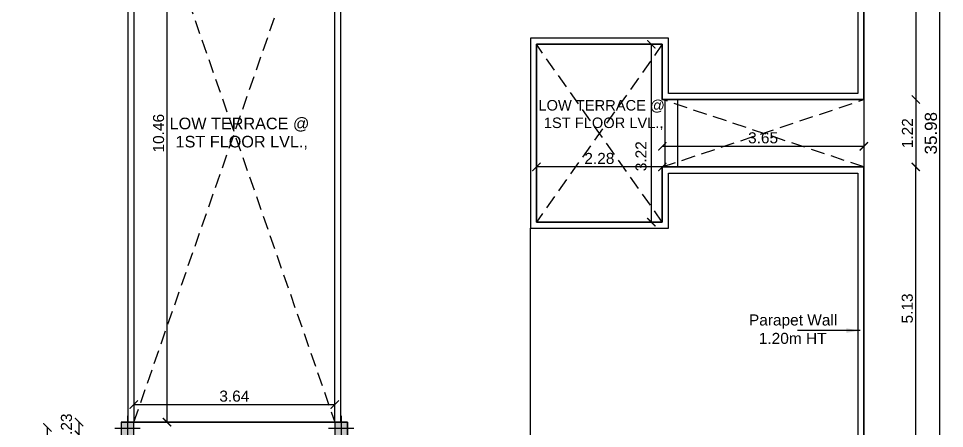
# Model space of a CAD drawing. Header units: metres. Extents: x 2130 to 3135, y 5414 to 5819.
# Drawn here: x 2944.64 to 2961.41, y 5625.93 to 5633.35 of the extents above; entities that cross this region are included whole.
import ezdxf
from ezdxf.enums import TextEntityAlignment as Align

# ---------------------------------------------------------------- set-up
doc = ezdxf.new("R2010")
doc.units = ezdxf.units.M
doc.header["$MEASUREMENT"] = 0
doc.header["$PDMODE"] = 34
doc.linetypes.add('HIDDEN', pattern=[0.375, 0.25, -0.125])
doc.layers.get('0').update_dxf_attribs({"lineweight": 18})
doc.layers.get('Defpoints').update_dxf_attribs({"lineweight": 18})
for name, color, linetype in [('BLK_1_FLR_6_ROOF_AREA', 54, 'Continuous'), ('BLK_1_STAIR_HEADROOM', 55, 'Continuous'), ('col', 1, 'Continuous'), ('DIM', 8, 'Continuous'), ('SOLAR_PANEL', 3, 'Continuous'), ('WALL', 2, 'Continuous')]:
    doc.layers.add(name, color=color, linetype=linetype)
doc.layers.add('text', color=7, linetype='Continuous', lineweight=25)
doc.styles.add('A1', font='arial.ttf')
doc.styles.add('R1', font='arial.ttf')
doc.dimstyles.new('DIM-CMDA', dxfattribs={"dimtxt": 0.2, "dimasz": 0.15, "dimexe": 0.05, "dimexo": 0.0625, "dimgap": 0.05, "dimtad": 1, "dimzin": 1, "dimdsep": 46, "dimtxsty": 'R1', "dimblk": 'ARCHTICK', "dimcen": 0.09, "dimse1": 1, "dimse2": 1, "dimclrd": 8, "dimclre": 8, "dimadec": 0, "dimazin": 0, "dimtm": 1e-09, "dimtfac": 1, "dimtofl": 0, "dimtmove": 2, "dimatfit": 3, "dimfxl": 0, "dimtolj": 1, "dimtzin": 0, "dimlwd": -1, "dimlwe": -1, "dimarcsym": 0})

# ---------------------------------------------------------------- blocks, each defined once
blk = doc.blocks.new('230x450')
blk.add_hatch(color=0).paths.add_polyline_path([(1594.873, -175.039), (1595.103, -175.039), (1595.103, -175.489), (1594.873, -175.489)])
at = {"color": 0}
for p, q in [((1594.988, -174.924), (1594.988, -175.604)), ((1594.758, -175.154), (1595.218, -175.154))]:
    blk.add_line(p, q, dxfattribs=at)
blk.add_lwpolyline([(1594.873, -175.039), (1595.103, -175.039), (1595.103, -175.489), (1594.873, -175.489)], close=True, dxfattribs=at)
blk = doc.blocks.new('_ArchTick')
at = {"color": 0, "linetype": 'ByBlock', "const_width": 0.15}
blk.add_lwpolyline([(-0.5, -0.5), (0.5, 0.5)], dxfattribs=at)
blk = doc.blocks.new('*D430')
at = {"layer": 'Defpoints', "color": 0}
for p in [(2949.183, 5636.507), (2947.332, 5626.047), (2949.183, 5626.047)]:
    blk.add_point(p, dxfattribs=at)
at = {"layer": 'DIM', "color": 8}
blk.add_line((2947.332, 5636.507), (2947.332, 5626.047), dxfattribs=at)
at = {"layer": 'DIM', "color": 8, "xscale": 0.15, "yscale": 0.15, "zscale": 0.15}
for p, rotation in [((2947.332, 5636.507), 90), ((2947.332, 5626.047), 270)]:
    blk.add_blockref('_ArchTick', p, dxfattribs=dict(at, rotation=rotation))
at = {"layer": 'DIM', "color": 0, "insert": (2947.18, 5631.277), "char_height": 0.2, "attachment_point": 5, "rotation": 90, "style": 'R1'}
blk.add_mtext('\\A1;10.46', dxfattribs=at)
blk = doc.blocks.new('*D433')
at = {"layer": 'Defpoints', "color": 0}
for p in [(2946.732, 5626.574), (2950.372, 5626.574), (2950.372, 5626.365)]:
    blk.add_point(p, dxfattribs=at)
at = {"layer": 'DIM', "color": 8}
blk.add_line((2946.732, 5626.365), (2950.372, 5626.365), dxfattribs=at)
at = {"layer": 'DIM', "color": 8, "xscale": 0.15, "yscale": 0.15, "zscale": 0.15, "rotation": 180}
blk.add_blockref('_ArchTick', (2946.732, 5626.365), dxfattribs=at)
at = {"layer": 'DIM', "color": 8, "xscale": 0.15, "yscale": 0.15, "zscale": 0.15}
blk.add_blockref('_ArchTick', (2950.372, 5626.365), dxfattribs=at)
at = {"layer": 'DIM', "color": 0, "insert": (2948.552, 5626.517), "char_height": 0.2, "attachment_point": 5, "style": 'R1'}
blk.add_mtext('\\A1;3.64', dxfattribs=at)
blk = doc.blocks.new('*D440')
at = {"layer": 'Defpoints', "color": 0}
for p in [(2956.037, 5632.887), (2956.037, 5629.667), (2956.103, 5629.667)]:
    blk.add_point(p, dxfattribs=at)
at = {"layer": 'DIM', "color": 8}
blk.add_line((2956.103, 5632.887), (2956.103, 5629.667), dxfattribs=at)
at = {"layer": 'DIM', "color": 8, "xscale": 0.15, "yscale": 0.15, "zscale": 0.15}
for p, rotation in [((2956.103, 5632.887), 90), ((2956.103, 5629.667), 270)]:
    blk.add_blockref('_ArchTick', p, dxfattribs=dict(at, rotation=rotation))
at = {"layer": 'DIM', "color": 0, "insert": (2955.917, 5630.861), "char_height": 0.2, "attachment_point": 5, "rotation": 90, "style": 'R1'}
blk.add_mtext('\\A1;3.22', dxfattribs=at)
blk = doc.blocks.new('*D441')
at = {"layer": 'Defpoints', "color": 0}
for p in [(2959.952, 5631.041), (2956.302, 5630.508), (2959.952, 5630.297)]:
    blk.add_point(p, dxfattribs=at)
at = {"layer": 'DIM', "color": 8}
blk.add_line((2956.302, 5631.041), (2959.952, 5631.041), dxfattribs=at)
at = {"layer": 'DIM', "color": 8, "xscale": 0.15, "yscale": 0.15, "zscale": 0.15, "rotation": 180}
blk.add_blockref('_ArchTick', (2956.302, 5631.041), dxfattribs=at)
at = {"layer": 'DIM', "color": 8, "xscale": 0.15, "yscale": 0.15, "zscale": 0.15}
blk.add_blockref('_ArchTick', (2959.952, 5631.041), dxfattribs=at)
at = {"layer": 'DIM', "color": 0, "insert": (2958.127, 5631.193), "char_height": 0.2, "attachment_point": 5, "style": 'R1'}
blk.add_mtext('\\A1;3.65', dxfattribs=at)
blk = doc.blocks.new('*D442')
at = {"layer": 'Defpoints', "color": 0}
for p in [(2954.022, 5630.667), (2956.302, 5630.508), (2954.022, 5629.73)]:
    blk.add_point(p, dxfattribs=at)
at = {"layer": 'DIM', "color": 8}
blk.add_line((2956.302, 5630.667), (2954.022, 5630.667), dxfattribs=at)
at = {"layer": 'DIM', "color": 8, "xscale": 0.15, "yscale": 0.15, "zscale": 0.15, "rotation": 180}
blk.add_blockref('_ArchTick', (2954.022, 5630.667), dxfattribs=at)
at = {"layer": 'DIM', "color": 8, "xscale": 0.15, "yscale": 0.15, "zscale": 0.15}
blk.add_blockref('_ArchTick', (2956.302, 5630.667), dxfattribs=at)
at = {"layer": 'DIM', "color": 0, "insert": (2955.162, 5630.82), "char_height": 0.2, "attachment_point": 5, "style": 'R1'}
blk.add_mtext('\\A1;2.28', dxfattribs=at)
blk = doc.blocks.new('*D443')
at = {"layer": 'Defpoints', "color": 0}
for p in [(2959.104, 5637.012), (2959.248, 5631.887), (2960.892, 5631.887)]:
    blk.add_point(p, dxfattribs=at)
at = {"layer": 'DIM', "color": 8}
blk.add_line((2960.892, 5637.012), (2960.892, 5631.887), dxfattribs=at)
at = {"layer": 'DIM', "color": 8, "xscale": 0.15, "yscale": 0.15, "zscale": 0.15}
for p, rotation in [((2960.892, 5637.012), 90), ((2960.892, 5631.887), 270)]:
    blk.add_blockref('_ArchTick', p, dxfattribs=dict(at, rotation=rotation))
at = {"layer": 'DIM', "color": 4, "insert": (2960.739, 5634.45), "char_height": 0.2, "attachment_point": 5, "rotation": 90, "style": 'R1'}
blk.add_mtext('\\A1;5.13', dxfattribs=at)
blk = doc.blocks.new('*D444')
at = {"layer": 'Defpoints', "color": 0}
for p in [(2959.248, 5631.887), (2957.69, 5630.667), (2960.892, 5630.667)]:
    blk.add_point(p, dxfattribs=at)
at = {"layer": 'DIM', "color": 8}
blk.add_line((2960.892, 5631.887), (2960.892, 5630.667), dxfattribs=at)
at = {"layer": 'DIM', "color": 8, "xscale": 0.15, "yscale": 0.15, "zscale": 0.15}
for p, rotation in [((2960.892, 5631.887), 90), ((2960.892, 5630.667), 270)]:
    blk.add_blockref('_ArchTick', p, dxfattribs=dict(at, rotation=rotation))
at = {"layer": 'DIM', "color": 4, "insert": (2960.741, 5631.277), "char_height": 0.2, "attachment_point": 5, "rotation": 90, "style": 'R1'}
blk.add_mtext('\\A1;1.22', dxfattribs=at)
blk = doc.blocks.new('*D446')
at = {"layer": 'Defpoints', "color": 0}
for p in [(2959.248, 5649.267), (2961.329, 5649.267), (2959.345, 5613.287)]:
    blk.add_point(p, dxfattribs=at)
at = {"layer": 'DIM', "color": 8}
blk.add_line((2961.329, 5613.287), (2961.329, 5649.267), dxfattribs=at)
at = {"layer": 'DIM', "color": 8, "xscale": 0.15, "yscale": 0.15, "zscale": 0.15}
for p, rotation in [((2961.329, 5649.267), 90), ((2961.329, 5613.287), 270)]:
    blk.add_blockref('_ArchTick', p, dxfattribs=dict(at, rotation=rotation))
at = {"layer": 'DIM', "color": 2, "insert": (2961.167, 5631.277), "char_height": 0.22, "attachment_point": 5, "rotation": 90, "style": 'R1'}
blk.add_mtext('\\A1;35.98', dxfattribs=at)
blk = doc.blocks.new('*D448')
at = {"layer": 'Defpoints', "color": 0}
for p in [(2957.449, 5630.667), (2960.892, 5630.667), (2959.136, 5625.542)]:
    blk.add_point(p, dxfattribs=at)
at = {"layer": 'DIM', "color": 8}
blk.add_line((2960.892, 5625.542), (2960.892, 5630.667), dxfattribs=at)
at = {"layer": 'DIM', "color": 8, "xscale": 0.15, "yscale": 0.15, "zscale": 0.15}
for p, rotation in [((2960.892, 5630.667), 90), ((2960.892, 5625.542), 270)]:
    blk.add_blockref('_ArchTick', p, dxfattribs=dict(at, rotation=rotation))
at = {"layer": 'DIM', "color": 4, "insert": (2960.739, 5628.105), "char_height": 0.2, "attachment_point": 5, "rotation": 90, "style": 'R1'}
blk.add_mtext('\\A1;5.13', dxfattribs=at)
blk = doc.blocks.new('*D749')
at = {"layer": 'Defpoints', "color": 0}
for p in [(2945.739, 5626.047), (2947.8, 5626.047), (2947.804, 5625.817)]:
    blk.add_point(p, dxfattribs=at)
at = {"layer": 'DIM', "color": 8}
blk.add_line((2945.739, 5625.817), (2945.739, 5626.047), dxfattribs=at)
at = {"layer": 'DIM', "color": 8, "xscale": 0.15, "yscale": 0.15, "zscale": 0.15}
for p, rotation in [((2945.739, 5626.047), 90), ((2945.739, 5625.817), 270)]:
    blk.add_blockref('_ArchTick', p, dxfattribs=dict(at, rotation=rotation))
at = {"layer": 'DIM', "color": 0, "insert": (2945.512, 5625.932), "char_height": 0.2, "attachment_point": 5, "rotation": 90, "style": 'R1'}
blk.add_mtext('\\A1;0.23', dxfattribs=at)
blk = doc.blocks.new('*D781')
at = {"layer": 'Defpoints', "color": 0}
for p in [(2945.168, 5625.952), (2948.871, 5625.952), (2948.871, 5617.957)]:
    blk.add_point(p, dxfattribs=at)
at = {"layer": 'DIM', "color": 8}
blk.add_line((2945.168, 5617.957), (2945.168, 5625.952), dxfattribs=at)
at = {"layer": 'DIM', "color": 8, "xscale": 0.15, "yscale": 0.15, "zscale": 0.15}
for p, rotation in [((2945.168, 5625.952), 90), ((2945.168, 5617.957), 270)]:
    blk.add_blockref('_ArchTick', p, dxfattribs=dict(at, rotation=rotation))
at = {"layer": 'DIM', "color": 0, "insert": (2945.016, 5621.955), "char_height": 0.2, "attachment_point": 5, "rotation": 90, "style": 'R1'}
blk.add_mtext('\\A1;7.99', dxfattribs=at)

msp = doc.modelspace()

# ---------------------------------------------------------------- linework, layer by layer
at = {"layer": 'BLK_1_FLR_6_ROOF_AREA'}
msp.add_lwpolyline([(2959.952, 5637.012), (2959.952, 5631.887), (2956.302, 5631.887), (2956.302, 5632.887), (2954.022, 5632.887), (2954.022, 5629.667), (2956.302, 5629.667), (2956.302, 5630.667), (2959.952, 5630.667), (2959.952, 5625.542), (2957.672, 5625.542), (2957.672, 5618.712), (2959.952, 5618.712), (2959.952, 5613.287), (2956.302, 5613.287), (2956.302, 5614.587), (2954.022, 5614.587), (2954.022, 5613.287), (2950.372, 5613.287), (2950.372, 5617.957), (2946.732, 5617.957), (2946.732, 5613.287), (2943.082, 5613.287)], dxfattribs=at)
at = {"layer": 'BLK_1_STAIR_HEADROOM'}
msp.add_lwpolyline([(2946.502, 5617.957), (2950.602, 5617.957), (2950.602, 5626.047), (2946.502, 5626.047)], close=True, dxfattribs=at)
at = {"layer": 'SOLAR_PANEL', "color": 3}
msp.add_lwpolyline([(2957.562, 5618.602), (2953.912, 5618.602), (2953.912, 5629.557), (2956.412, 5629.557), (2956.412, 5630.557), (2959.842, 5630.557), (2959.842, 5625.652), (2957.562, 5625.652)], close=True, dxfattribs=at)
at = {"layer": 'WALL', "color": 8, "linetype": 'HIDDEN'}
for p, q in [((2946.732, 5626.047), (2950.372, 5636.507)), ((2946.732, 5636.507), (2950.372, 5626.047)), ((2956.302, 5632.887), (2954.022, 5629.667)), ((2956.302, 5629.667), (2954.022, 5632.887)), ((2956.302, 5630.667), (2959.952, 5631.887)), ((2959.952, 5630.667), (2956.302, 5631.887))]:
    msp.add_line(p, q, dxfattribs=at)
at = {"layer": 'WALL', "color": 8}
msp.add_line((2959.952, 5631.887), (2959.952, 5630.667), dxfattribs=at)
at = {"layer": 'WALL'}
for q in [(2950.602, 5626.047), (2946.502, 5622.012)]:
    msp.add_line((2946.502, 5626.047), q, dxfattribs=at)
at = {"layer": 'WALL', "color": 2}
msp.add_line((2950.602, 5626.047), (2950.602, 5622.012), dxfattribs=at)
at = {"layer": 'WALL', "color": 1}
for points in [[(2950.372, 5617.957), (2950.372, 5613.287), (2954.022, 5613.287), (2954.022, 5614.587), (2956.302, 5614.587), (2956.302, 5613.287), (2959.952, 5613.287), (2959.952, 5618.712), (2957.672, 5618.712), (2957.672, 5625.542), (2959.952, 5625.542), (2959.952, 5630.667), (2956.302, 5630.667), (2956.302, 5629.667), (2954.022, 5629.667), (2954.022, 5632.887), (2956.302, 5632.887), (2956.302, 5631.887), (2959.952, 5631.887), (2959.952, 5637.012)], [(2959.842, 5636.902), (2959.842, 5631.997), (2956.412, 5631.997), (2956.412, 5632.997), (2953.912, 5632.997), (2953.912, 5629.557), (2956.412, 5629.557), (2956.412, 5630.557), (2959.842, 5630.557), (2959.842, 5625.652), (2957.562, 5625.652), (2957.562, 5618.602), (2959.842, 5618.602), (2959.842, 5613.397), (2956.412, 5613.397), (2956.412, 5614.697), (2953.912, 5614.697), (2953.912, 5613.397), (2950.482, 5613.397), (2950.482, 5617.957)], [(2946.622, 5636.507), (2946.622, 5626.047)], [(2946.732, 5636.507), (2946.732, 5626.047)], [(2950.372, 5626.047), (2950.372, 5636.507)], [(2950.482, 5626.047), (2950.482, 5636.507)]]:
    msp.add_lwpolyline(points, dxfattribs=at)
at = {"layer": 'WALL', "color": 8}
for points in [[(2956.352, 5630.667), (2956.352, 5631.887)], [(2956.582, 5630.667), (2956.582, 5631.887)]]:
    msp.add_lwpolyline(points, dxfattribs=at)

# ---------------------------------------------------------------- block references
at = {"layer": 'col', "color": 3, "xscale": -1}
for p in [(4541.605, 5801.087), (4545.475, 5801.087)]:
    msp.add_blockref('230x450', p, dxfattribs=at)

# ---------------------------------------------------------------- texts
at = {"layer": 'text', "style": 'A1'}
for s, p in [('LOW TERRACE @ ', (2948.686, 5631.454)), ('1ST FLOOR LVL.,', (2948.686, 5631.125))]:
    msp.add_text(s, height=0.21, dxfattribs=at).set_placement(p, align=Align.MIDDLE_CENTER)
for s, insert, char_height, width, attachment_point in [('LOW TERRACE @  1ST FLOOR LVL.,', (2955.24, 5631.878), 0.19, 2.56087, 2), ('{\\W0.265377; }Parapet Wall \\P{\\W2.633567; }1.20m HT', (2957.845, 5627.997), 0.2, 1.59945, 1)]:
    msp.add_mtext(s, dxfattribs=dict(at, insert=insert, char_height=char_height, width=width, attachment_point=attachment_point))

# ---------------------------------------------------------------- dimensions: what is measured, and where the dimension line sits
at = {"layer": 'DIM', "color": 7}
for base, p1, p2, override, picture, middle in [((2961.329, 5649.267), (2959.345, 5613.287), (2959.248, 5649.267), {"dimtxt": 0.22, "dimpost": '\\X', "dimclrt": 2}, '*D446', (2961.167, 5631.277)), ((2960.891588978, 5631.887470721), (2959.104012858, 5637.012470721), (2959.248410004, 5631.887470721), {"dimpost": '\\X', "dimclrt": 4}, '*D443', (2960.739406167, 5634.449970721)), ((2947.332, 5626.047), (2949.183, 5636.507), (2949.183, 5626.047), {"dimpost": '\\X'}, '*D430', (2947.18, 5631.277)), ((2960.892, 5630.667), (2959.248, 5631.887), (2957.69, 5630.667), {"dimpost": '\\X', "dimclrt": 4}, '*D444', (2960.741, 5631.277)), ((2960.891588978, 5630.667470721), (2959.136184345, 5625.542470721), (2957.448526875, 5630.667470721), {"dimpost": '\\X', "dimclrt": 4}, '*D448', (2960.739406167, 5628.104970721)), ((2945.739, 5626.047), (2947.804, 5625.817), (2947.8, 5626.047), {"dimpost": '\\X'}, '*D749', (2945.512, 5625.932)), ((2945.1681, 5625.9517), (2948.8706, 5617.9575), (2948.8706, 5625.9517), {"dimpost": '\\X'}, '*D781', (2945.016, 5621.9546))]:
    dim = msp.add_linear_dim(base=base, p1=p1, p2=p2, angle=90, dimstyle='DIM-CMDA', override=override, dxfattribs=at)
    dim.commit()
    dim.dimension.update_dxf_attribs({"geometry": picture, "text_midpoint": middle})
dim = msp.add_linear_dim(base=(2956.103, 5629.667), p1=(2956.037, 5632.887), p2=(2956.037, 5629.667), angle=90, dimstyle='DIM-CMDA', override={"dimpost": '\\X'}, dxfattribs=at)
dim.commit()
dim.dimension.update_dxf_attribs({"geometry": '*D440', "text_midpoint": (2955.917, 5630.861), "dimtype": 160})
for base, p1, p2, picture, middle in [((2959.952, 5631.041), (2956.302, 5630.508), (2959.952, 5630.297), '*D441', (2958.127, 5631.193)), ((2954.022, 5630.667), (2956.302, 5630.508), (2954.022, 5629.73), '*D442', (2955.162, 5630.82)), ((2950.372, 5626.365), (2946.732, 5626.574), (2950.372, 5626.574), '*D433', (2948.552, 5626.517))]:
    dim = msp.add_linear_dim(base=base, p1=p1, p2=p2, dimstyle='DIM-CMDA', override={"dimpost": '\\X'}, dxfattribs=at)
    dim.commit()
    dim.dimension.update_dxf_attribs({"geometry": picture, "text_midpoint": middle})

# ---------------------------------------------------------------- leaders
at = {"layer": 'text'}
msp.add_leader([(2959.886, 5627.705), (2958.75, 5627.705)], dimstyle='DIM-CMDA', override={"dimasz": 0.25, "dimtad": 0, "dimclrd": 7, "dimfxl": 0.1875, "dimfxlon": 1, "dimarcsym": 1}, dxfattribs=at)

doc.saveas('drawing.dxf')
